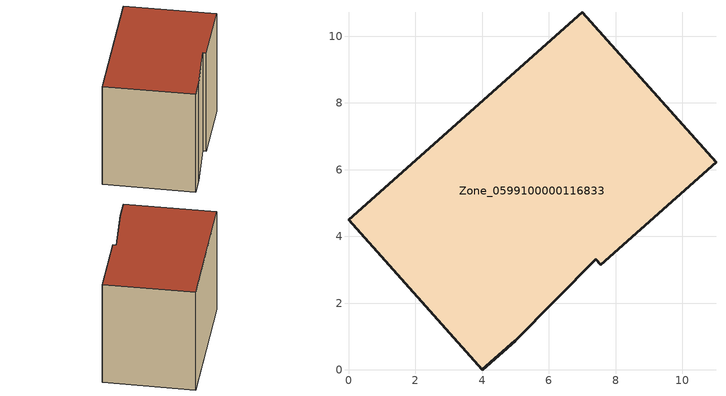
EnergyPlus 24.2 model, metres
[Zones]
Zone_0599100000116833
 floor ground (C_G): 7.55,3.15 7.4,3.32 5,0.88 4.01,0 0,4.5 7,10.72 11.01,6.22 z0
 wall outside (C_F): 7.55,3.15 11.01,6.22 7,10.72 0,4.5 4.01,0 5,0.88 7.4,3.32 7.55,3.15 z0:7.53
 roof outside (C_R): 7.4,3.32 7.55,3.15 11.01,6.22 7,10.72 0,4.5 4.01,0 5,0.88 z7.53
[BUILDING]
Pand.0599100000116833: North Axis=0; Terrain=City; Loads Convergence Tolerance Value=0.04; Temperature Convergence Tolerance Value=0.4; Solar Distribution=FullExterior; Maximum Number of Warmup Days=25; Minimum Number of Warmup Days=1
[Site:Location]
Rotterdam.The.Hague.AP_ZH_NLD Design_Conditions: Latitude=51.96; Longitude=4.45; Time Zone=1; Elevation=-4.5
[SITE:GROUNDTEMPERATURE:BUILDINGSURFACE]
18, 18, 18, 18, 18, 18, 18, 18, 18, 18, 18, 18
[MATERIAL] Thermal Absorptance=0.9; Solar Absorptance=0.7; Visible Absorptance=0.7
Name | Roughness | Thickness | Conductivity | Density | Specific Heat
G.TC.1965-1974 | MediumSmooth | 0.15 | 0.882353 | 540 | 1210
F.TC.1965-1974 | Rough | 0.3 | 0.697674 | 1920 | 840
R.TC.1965-1974 | MediumRough | 0.2 | 0.232558 | 1500 | 1000
[CONSTRUCTION]
C_G: G.TC.1965-1974
C_F: F.TC.1965-1974
C_R: R.TC.1965-1974
[ZONE]
Zone_0599100000116833: Type=1; Multiplier=1; Ceiling Height=Autocalculate; Volume=Autocalculate; Floor Area=autocalculate; Part of Total Floor Area=Yes
[ZONEINFILTRATION:DESIGNFLOWRATE]
Infil_Zone_0599100000116833: Zone or ZoneList or Space or SpaceList=Zone_0599100000116833; Schedule=AlwaysOn; Design Flow Rate Calculation Method=Flow/Area; Flow Rate per Floor Area=0.003; Constant Term Coefficient=1; Temperature Term Coefficient=0; Velocity Term Coefficient=0; Velocity Squared Term Coefficient=0
[HVACTEMPLATE:ZONE:IDEALLOADSAIRSYSTEM]
Zone_0599100000116833: Maximum Heating Supply Air Temperature=50; Minimum Cooling Supply Air Temperature=13; Maximum Heating Supply Air Humidity Ratio=0.0156; Minimum Cooling Supply Air Humidity Ratio=0.0077; Heating Limit=NoLimit; Cooling Limit=NoLimit; Dehumidification Control Type=ConstantSensibleHeatRatio; Cooling Sensible Heat Ratio=0.7; Dehumidification Setpoint=60; Humidification Control Type=None; Humidification Setpoint=30; Outdoor Air Method=None; Outdoor Air Flow Rate per Person=0.00944; Outdoor Air Flow Rate per Zone Floor Area=0; Outdoor Air Flow Rate per Zone=0; Demand Controlled Ventilation Type=None; Outdoor Air Economizer Type=NoEconomizer; Heat Recovery Type=None; Sensible Heat Recovery Effectiveness=0.7; Latent Heat Recovery Effectiveness=0.65
[ZONECONTROL:THERMOSTAT]
ThermostatControl_Zone_0599100000116833: Zone or ZoneList=Zone_0599100000116833; Control Type Schedule=DualSetpointControlType; Control 1=Thermostat_Zone_0599100000116833; Temperature Difference Between Cutout And Setpoint=0
[THERMOSTATSETPOINT:DUALSETPOINT]
Thermostat_Zone_0599100000116833: Heating Setpoint Temperature Schedule=HeatingSetpoint_Zone_0599100000116833; Cooling Setpoint Temperature Schedule=CoolingSetpoint_Zone_0599100000116833
[SCHEDULE:COMPACT]
HeatingSetpoint_Zone_0599100000116833: Through: 12/31, For: AllDays, Until: 24:00, 21
CoolingSetpoint_Zone_0599100000116833: Through: 12/31, For: AllDays, Until: 24:00, 24
DualSetpointControlType: Through: 12/31, For: AllDays, Until: 24:00, 4
AlwaysOn: Through: 12/31, For: AllDays, Until: 24:00, 1
